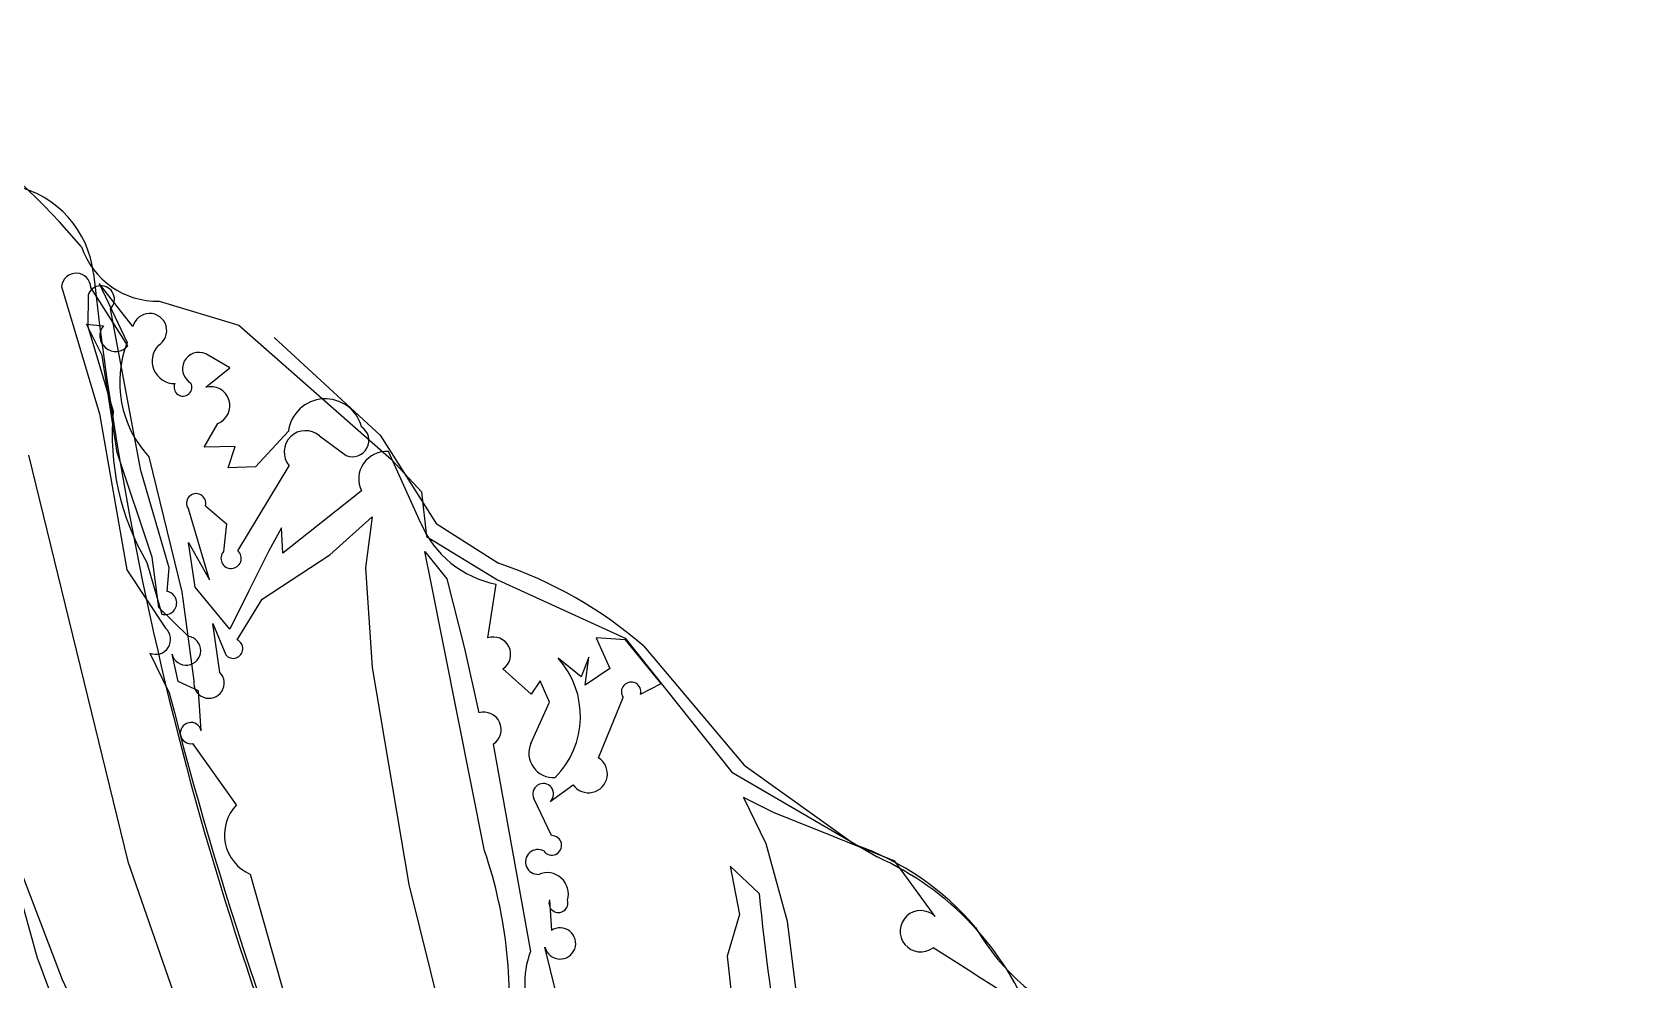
# Model space of a CAD drawing. Extents: x -1.41 to 6.2, y -5.19 to 2.16.
# Drawn here: x 1.687 to 2.67, y 1.255 to 1.834 of the extents above; entities that cross this region are included whole.
import ezdxf

# ---------------------------------------------------------------- set-up
doc = ezdxf.new("R2010")
doc.units = 0

msp = doc.modelspace()

# ---------------------------------------------------------------- linework, layer by layer
at = {"layer": 'Default', "color": 5, "linetype": 'CONTINUOUS'}
for p, q in [((1.74868, 1.654065), (1.728117, 1.680392)), ((1.728117, 1.680392), (1.745239, 1.644397)), ((1.705018, 1.678658), (1.72816, 1.60069)), ((1.721283, 1.673279), (1.721072, 1.65416)), ((1.745548, 1.642274), (1.722961, 1.677972)), ((1.753489, 1.56609), (1.734983, 1.664932)), ((1.764776, 1.669587), (1.813565, 1.655004)), ((1.729903, 1.636389), (1.720332, 1.65546)), ((1.720332, 1.65546), (1.730648, 1.654584)), ((1.721072, 1.65416), (1.736637, 1.602228)), ((1.813565, 1.655004), (1.906864, 1.572829)), ((1.835067, 1.647311), (1.899895, 1.587699)), ((1.739159, 1.577103), (1.729903, 1.636389)), ((1.808052, 1.62891), (1.793214, 1.637321)), ((1.79334, 1.616911), (1.808052, 1.62891)), ((1.72816, 1.60069), (1.745046, 1.505323)), ((1.792235, 1.580413), (1.80062, 1.5948)), ((1.843755, 1.590023), (1.82358, 1.568324)), ((1.862866, 1.587188), (1.879023, 1.575238)), ((1.899895, 1.587699), (1.934151, 1.533587)), ((1.684808, 1.575348), (1.74549, 1.326906)), ((1.760459, 1.513125), (1.739159, 1.577103)), ((1.758398, 1.574451), (1.77853, 1.491904)), ((1.811122, 1.580775), (1.792235, 1.580413)), ((1.806984, 1.567754), (1.811122, 1.580775)), ((1.924795, 1.533934), (1.905017, 1.577566)), ((1.906864, 1.572829), (1.925186, 1.553062)), ((1.770884, 1.506541), (1.753489, 1.56609)), ((1.82358, 1.568324), (1.806984, 1.567754)), ((1.812908, 1.516974), (1.844245, 1.568917)), ((1.888465, 1.553567), (1.840317, 1.515505)), ((1.925186, 1.553062), (1.928158, 1.52578)), ((1.793017, 1.544446), (1.806005, 1.533378)), ((1.795509, 1.499255), (1.782592, 1.542625)), ((1.806005, 1.533378), (1.804169, 1.516562)), ((1.869036, 1.514535), (1.894955, 1.537613)), ((1.894955, 1.537613), (1.890999, 1.50655)), ((1.934151, 1.533587), (1.972354, 1.509331)), ((1.839602, 1.53095), (1.831836, 1.517001)), ((1.840317, 1.515505), (1.839602, 1.53095)), ((1.928158, 1.52578), (1.971702, 1.499194)), ((1.786719, 1.494677), (1.78274, 1.52205)), ((1.78274, 1.52205), (1.795509, 1.499255)), ((1.831836, 1.517001), (1.819659, 1.492477)), ((1.827683, 1.487458), (1.869036, 1.514535)), ((1.927115, 1.51656), (1.94071, 1.499803)), ((1.93078, 1.498338), (1.927115, 1.51656)), ((1.745046, 1.505323), (1.768675, 1.469564)), ((1.757273, 1.509723), (1.766339, 1.478249)), ((1.764641, 1.482301), (1.760459, 1.513125)), ((1.769644, 1.492009), (1.770884, 1.506541)), ((1.890999, 1.50655), (1.894941, 1.445655)), ((1.808028, 1.469041), (1.786719, 1.494677)), ((1.96377, 1.33344), (1.93078, 1.498338)), ((1.94071, 1.499803), (1.95139, 1.457182)), ((1.965651, 1.463626), (1.970821, 1.496518)), ((1.971702, 1.499194), (2.049648, 1.46351)), ((1.77853, 1.491904), (1.785939, 1.437345)), ((1.819659, 1.492477), (1.808028, 1.469041)), ((1.812433, 1.462425), (1.827683, 1.487458)), ((1.782382, 1.464692), (1.764641, 1.482301)), ((1.801873, 1.442611), (1.797645, 1.472516)), ((1.797645, 1.472516), (1.805479, 1.453304)), ((1.759053, 1.454366), (1.770959, 1.430034)), ((1.95139, 1.457182), (1.960304, 1.417803)), ((2.031907, 1.4637), (2.04026, 1.444909)), ((2.049907, 1.462504), (2.031907, 1.4637)), ((2.049648, 1.46351), (2.11492, 1.381478)), ((2.071712, 1.435771), (2.049907, 1.462504)), ((2.061101, 1.458528), (2.122594, 1.385809)), ((1.776319, 1.437059), (1.772627, 1.453725)), ((1.894941, 1.445655), (1.917515, 1.312927)), ((1.992289, 1.429282), (1.97501, 1.444799)), ((2.022759, 1.439911), (2.008751, 1.45129)), ((2.027585, 1.45182), (2.022759, 1.439911)), ((2.025277, 1.434743), (2.027585, 1.45182)), ((2.04026, 1.444909), (2.025277, 1.434743)), ((1.788753, 1.431311), (1.776319, 1.437059)), ((1.997788, 1.437439), (1.992289, 1.429282)), ((2.003507, 1.424291), (1.997788, 1.437439)), ((2.059147, 1.429238), (2.071712, 1.435771)), ((1.790523, 1.406887), (1.788753, 1.431311)), ((2.033448, 1.390285), (2.048458, 1.42731)), ((1.991963, 1.399125), (2.003507, 1.424291)), ((1.812084, 1.361559), (1.785409, 1.399046)), ((1.968998, 1.398761), (1.991787, 1.27196)), ((2.122594, 1.385809), (2.190624, 1.337055)), ((2.11492, 1.381478), (2.203758, 1.329706)), ((1.705648, 1.254602), (1.66274, 1.366677)), ((1.66274, 1.366677), (1.690189, 1.268034)), ((2.003826, 1.36363), (2.017849, 1.373856)), ((2.140365, 1.356904), (2.122023, 1.366067)), ((2.122023, 1.366067), (2.13576, 1.337856)), ((2.004732, 1.342791), (1.993969, 1.365375)), ((2.214697, 1.327158), (2.140365, 1.356904)), ((2.13576, 1.337856), (2.148716, 1.290354)), ((1.74549, 1.326906), (1.800548, 1.169398)), ((2.239322, 1.293276), (2.214697, 1.327158)), ((1.88853, 1.079311), (1.820594, 1.319087)), ((2.113906, 1.324113), (2.119637, 1.294483)), ((2.131583, 1.307378), (2.113906, 1.324113)), ((1.917515, 1.312927), (1.991737, 1.012395)), ((2.003446, 1.303477), (2.004575, 1.284697)), ((2.119637, 1.294483), (2.112043, 1.269018)), ((2.148716, 1.290354), (2.158945, 1.209263)), ((2.012024, 1.228561), (2.00069, 1.27454)), ((2.112043, 1.269018), (2.114959, 1.243153)), ((1.801248, 1.049586), (1.705648, 1.254602))]:
    msp.add_line(p, q, dxfattribs=at)
for centre, radius, start, end in [((1.323418, 1.36598), 0.518273, 40.531997, 64.589307), ((1.663169, 1.679686), 0.061748, 6.431536, 77.488934), ((1.763666, 1.718502), 0.048928, 198.729557, 271.299974), ((1.713966, 1.677682), 0.009, 1.847121, 173.775938), ((3.785722, 1.918951), 2.074248, 186.431536, 205.171385), ((1.729136, 1.670752), 0.00825, 315.127847, 522.167429), ((1.758882, 1.651575), 0.010501, 300.39479, 526.284102), ((1.73814, 1.64848), 0.009664, 140.830351, 320.048013), ((1.807504, 1.6199), 0.066911, 158.524173, 222.785517), ((1.774266, 1.633016), 0.013845, 136.667447, 270.14991), ((1.789004, 1.628268), 0.009984, 65.059045, 240.911839), ((1.779316, 1.616992), 0.005466, 156.512031, 387.817515), ((1.796338, 1.605644), 0.011659, 291.544058, 464.900792), ((1.891185, 1.588149), 0.155187, 174.794718, 210.355465), ((1.866396, 1.587006), 0.022841, 14.709817, 172.410688), ((1.882948, 1.584457), 0.01002, 246.940784, 416.427536), ((1.854281, 1.577314), 0.013085, 48.995197, 219.919655), ((1.903551, 1.56087), 0.01676, 84.982426, 205.830568), ((1.787365, 1.546052), 0.005876, 344.133348, 575.680749), ((1.982787, 1.558254), 0.062885, 202.751795, 259.030843), ((1.808747, 1.512338), 0.006229, 137.311284, 408.091827), ((1.888472, 1.259883), 0.263174, 49.008327, 71.413733), ((1.768373, 1.485038), 0.007086, 253.318945, 439.664907), ((1.762655, 1.46273), 0.009107, 246.698845, 408.620473), ((1.78125, 1.455876), 0.008888, 194.010628, 442.6864), ((1.969115, 1.453608), 0.0106, 303.789426, 469.076605), ((1.81001, 1.457061), 0.005886, 219.665578, 425.693184), ((1.969211, 1.415766), 0.053154, 315.051489, 401.937872), ((1.795193, 1.436086), 0.009339, 172.249406, 404.328228), ((2.053368, 1.430681), 0.005956, 345.982103, 574.471005), ((4.1577, 2.035061), 2.462233, 194.224537, 202.840288), ((1.963318, 1.407673), 0.010568, 302.514768, 466.568252), ((1.784171, 1.405441), 0.006515, 12.819137, 280.958739), ((2.005923, 1.39331), 0.015123, 157.383821, 273.438521), ((2.027286, 1.380516), 0.01155, 215.215299, 417.757274), ((1.999572, 1.368312), 0.006326, 312.254341, 567.666124), ((1.830951, 1.34325), 0.02629, 135.860413, 246.799246), ((2.004858, 1.336796), 0.005996, 214.803193, 451.21064), ((2.134728, 1.17709), 0.169449, 40.277355, 70.739142), ((1.697909, 1.242644), 0.280938, 352.829668, 378.855835), ((1.996371, 1.326667), 0.007595, 62.018276, 273.772203), ((2.129939, 1.164549), 0.180903, 20.712073, 65.917051), ((2.001981, 1.307114), 0.013019, 343.127383, 473.109065), ((3.90743, 1.49086), 1.785301, 185.898927, 192.843218), ((2.008919, 1.301526), 0.00581, 160.384041, 378.143736), ((2.230451, 1.284308), 0.012614, 45.310148, 306.803126), ((2.009944, 1.276821), 0.009532, 193.848056, 484.283146), ((2.382373, 1.354572), 0.136477, 209.85308, 248.956703), ((3.792451, 2.03468), 2.237689, 200.035716, 212.010048), ((2.044727, 1.252342), 0.056458, 159.666225, 249.903756), ((0.689934, -1.185191), 2.906059, 47.059719, 57.811553)]:
    msp.add_arc(centre, radius, start, end, dxfattribs=at)

doc.saveas('drawing.dxf')
